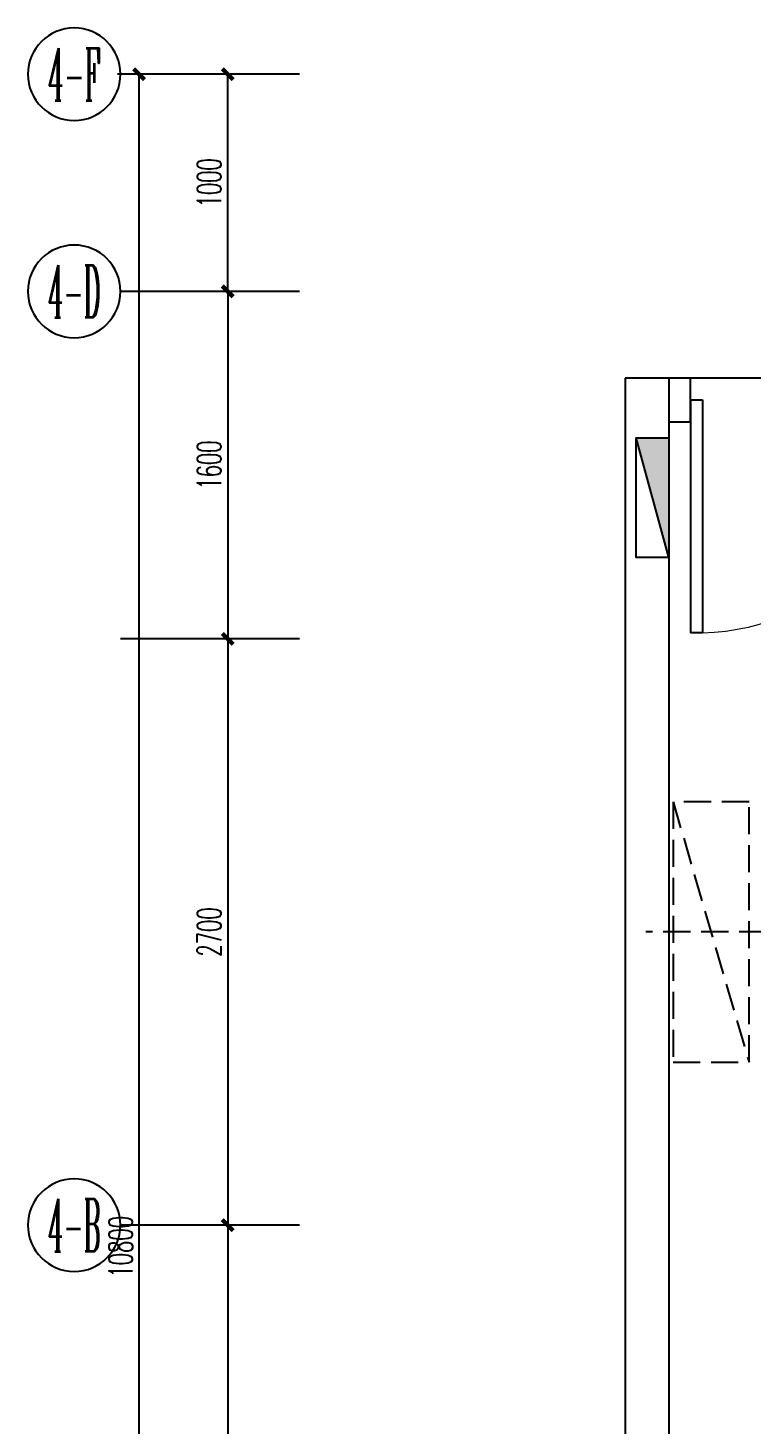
# Model space of a CAD drawing. Extents: x 184967 to 628822, y -100826 to 121332.
# Drawn here: x 391443 to 394774, y 8777 to 15207 of the extents above; entities that cross this region are included whole.
import ezdxf
from ezdxf.enums import TextEntityAlignment as Align

# ---------------------------------------------------------------- set-up
doc = ezdxf.new("R2010")
doc.units = 0
doc.header["$MEASUREMENT"] = 0
doc.linetypes.add('DASH', pattern=[0.35, 0.25, -0.1])
for name, color, linetype in [('AXIS_TEXT', 7, 'Continuous'), ('P10-活动家具', 55, 'DASH'), ('PUB_DIM', 3, 'Continuous'), ('WALL', 145, 'Continuous'), ('WINDOW', 141, 'Continuous')]:
    doc.layers.add(name, color=color, linetype=linetype)
doc.styles.add('_TCH_AXIS', font='COMPLEX', dxfattribs={"bigfont": 'GBCBIG'})
doc.styles.add('COMPLEX', font='COMPLEX')
doc.styles.add('尺寸标注', font='txt.shx', dxfattribs={"width": 0.6, "height": 110})
doc.dimstyles.new('1-50', dxfattribs={"dimscale": 50, "dimtxt": 110, "dimasz": 1, "dimexe": 2, "dimexo": 2, "dimgap": 0.6, "dimtad": 1, "dimdec": 0, "dimrnd": 5, "dimtxsty": '尺寸标注', "dimblk": 'ARCHTICK', "dimcen": 2.5, "dimclrd": 251, "dimclre": 251, "dimclrt": 50, "dimadec": 0, "dimazin": 0, "dimtfac": 1, "dimtdec": 0, "dimtix": 1, "dimtmove": 2, "dimatfit": 3, "dimldrblk": 'DOT', "dimfxl": 0, "dimarcsym": 0})

# ---------------------------------------------------------------- blocks, each defined once
blk = doc.blocks.new('$DorLib2D$00000001')
for p, q in [((0.45, 0.975), (0.5, 0.975)), ((0.45, 0), (0.45, 0.975)), ((0.5, 0), (0.5, 0.975)), ((0.5, 0), (0.45, 0))]:
    blk.add_line(p, q)
at = {"lineweight": 13}
blk.add_arc((0.475, 0), 0.975, 91.46928, 180, dxfattribs=at)
blk = doc.blocks.new('_ArchTick')
at = {"color": 0, "linetype": 'ByBlock', "const_width": 0.4}
blk.add_lwpolyline([(-0.5, -0.5), (0.5, 0.5)], dxfattribs=at)
blk = doc.blocks.new('*D1077')
at = {"layer": 'Defpoints', "color": 0, "linetype": 'ByBlock', "transparency": 16777216}
for p in [(391955.3, 14993.4), (392694.4, 14993.4), (392694.4, 4193.4)]:
    blk.add_point(p, dxfattribs=at)
at = {"layer": 'PUB_DIM', "color": 251, "lineweight": -2, "transparency": 16777216}
for p, q in [((392205.3, 14993.4), (391855.3, 14993.4)), ((391955.3, 4193.4), (391955.3, 14993.4)), ((392205.3, 4193.4), (391855.3, 4193.4))]:
    blk.add_line(p, q, dxfattribs=at)
at = {"layer": 'PUB_DIM', "color": 251, "linetype": 'ByBlock', "lineweight": -2, "transparency": 16777216, "xscale": 50, "yscale": 50, "zscale": 50}
for p, rotation in [((391955.3, 14993.4), 90), ((391955.3, 4193.4), 270)]:
    blk.add_blockref('_ArchTick', p, dxfattribs=dict(at, rotation=rotation))
at = {"layer": 'PUB_DIM', "color": 50, "linetype": 'ByBlock', "transparency": 16777216, "insert": (391870.3, 9593.4), "char_height": 110, "attachment_point": 5, "rotation": 90, "style": '尺寸标注'}
blk.add_mtext('10800', dxfattribs=at)
blk = doc.blocks.new('_Dot')
at = {"color": 0, "linetype": 'ByBlock', "lineweight": -2}
blk.add_line((-0.5, 0), (-1, 0), dxfattribs=at)
at = {"color": 0, "linetype": 'ByBlock', "const_width": 0.5}
blk.add_lwpolyline([(-0.25, 0, 1), (0.25, 0, 1)], format="xyb", close=True, dxfattribs=at)
blk = doc.blocks.new('_AXISO')
blk.add_circle((0, 0), 0.5)
at = {"layer": 'AXIS_TEXT', "style": 'COMPLEX', "width": 1.041667}
blk.add_attdef('A', text='', height=0.56, dxfattribs=at).set_placement((-0.25, -0.28), (0.25, -0.28), align=Align.FIT)
blk = doc.blocks.new('*D1078')
at = {"layer": 'Defpoints', "color": 0, "linetype": 'ByBlock', "transparency": 16777216}
for p in [(392363.1, 14993.4), (392679.4, 14993.4), (392679.4, 13993.4)]:
    blk.add_point(p, dxfattribs=at)
at = {"layer": 'PUB_DIM', "color": 251, "lineweight": -2, "transparency": 16777216}
for p, q in [((392579.4, 14993.4), (392263.1, 14993.4)), ((392363.1, 13993.4), (392363.1, 14993.4)), ((392579.4, 13993.4), (392263.1, 13993.4))]:
    blk.add_line(p, q, dxfattribs=at)
at = {"layer": 'PUB_DIM', "color": 251, "linetype": 'ByBlock', "lineweight": -2, "transparency": 16777216, "xscale": 50, "yscale": 50, "zscale": 50}
for p, rotation in [((392363.1, 14993.4), 90), ((392363.1, 13993.4), 270)]:
    blk.add_blockref('_ArchTick', p, dxfattribs=dict(at, rotation=rotation))
at = {"layer": 'PUB_DIM', "color": 50, "linetype": 'ByBlock', "transparency": 16777216, "insert": (392278.1, 14493.4), "char_height": 110, "attachment_point": 5, "rotation": 90, "style": '尺寸标注'}
blk.add_mtext('1000', dxfattribs=at)
blk = doc.blocks.new('*D1079')
at = {"layer": 'Defpoints', "color": 0, "linetype": 'ByBlock', "transparency": 16777216}
for p in [(392679.4, 13993.4), (392363.1, 12393.4), (392694.4, 12393.4)]:
    blk.add_point(p, dxfattribs=at)
at = {"layer": 'PUB_DIM', "color": 251, "lineweight": -2, "transparency": 16777216}
for p, q in [((392579.4, 13993.4), (392263.1, 13993.4)), ((392363.1, 13993.4), (392363.1, 12393.4)), ((392594.4, 12393.4), (392263.1, 12393.4))]:
    blk.add_line(p, q, dxfattribs=at)
at = {"layer": 'PUB_DIM', "color": 251, "linetype": 'ByBlock', "lineweight": -2, "transparency": 16777216, "xscale": 50, "yscale": 50, "zscale": 50}
for p, rotation in [((392363.1, 13993.4), 90), ((392363.1, 12393.4), 270)]:
    blk.add_blockref('_ArchTick', p, dxfattribs=dict(at, rotation=rotation))
at = {"layer": 'PUB_DIM', "color": 50, "linetype": 'ByBlock', "transparency": 16777216, "insert": (392278.1, 13193.4), "char_height": 110, "attachment_point": 5, "rotation": 90, "style": '尺寸标注'}
blk.add_mtext('1600', dxfattribs=at)
blk = doc.blocks.new('*D1080')
at = {"layer": 'Defpoints', "color": 0, "linetype": 'ByBlock', "transparency": 16777216}
for p in [(392694.4, 12393.4), (392363.1, 9693.4), (392694.4, 9693.4)]:
    blk.add_point(p, dxfattribs=at)
at = {"layer": 'PUB_DIM', "color": 251, "lineweight": -2, "transparency": 16777216}
for p, q in [((392594.4, 12393.4), (392263.1, 12393.4)), ((392363.1, 12393.4), (392363.1, 9693.4)), ((392594.4, 9693.4), (392263.1, 9693.4))]:
    blk.add_line(p, q, dxfattribs=at)
at = {"layer": 'PUB_DIM', "color": 251, "linetype": 'ByBlock', "lineweight": -2, "transparency": 16777216, "xscale": 50, "yscale": 50, "zscale": 50}
for p, rotation in [((392363.1, 12393.4), 90), ((392363.1, 9693.4), 270)]:
    blk.add_blockref('_ArchTick', p, dxfattribs=dict(at, rotation=rotation))
at = {"layer": 'PUB_DIM', "color": 50, "linetype": 'ByBlock', "transparency": 16777216, "insert": (392278.1, 11043.4), "char_height": 110, "attachment_point": 5, "rotation": 90, "style": '尺寸标注'}
blk.add_mtext('2700', dxfattribs=at)
blk = doc.blocks.new('*D1081')
at = {"layer": 'Defpoints', "color": 0, "linetype": 'ByBlock', "transparency": 16777216}
for p in [(392694.4, 9693.4), (392363.1, 4893.4), (392694.4, 4893.4)]:
    blk.add_point(p, dxfattribs=at)
at = {"layer": 'PUB_DIM', "color": 251, "lineweight": -2, "transparency": 16777216}
for p, q in [((392594.4, 9693.4), (392263.1, 9693.4)), ((392363.1, 9693.4), (392363.1, 4893.4)), ((392594.4, 4893.4), (392263.1, 4893.4))]:
    blk.add_line(p, q, dxfattribs=at)
at = {"layer": 'PUB_DIM', "color": 251, "linetype": 'ByBlock', "lineweight": -2, "transparency": 16777216, "xscale": 50, "yscale": 50, "zscale": 50}
for p, rotation in [((392363.1, 9693.4), 90), ((392363.1, 4893.4), 270)]:
    blk.add_blockref('_ArchTick', p, dxfattribs=dict(at, rotation=rotation))
at = {"layer": 'PUB_DIM', "color": 50, "linetype": 'ByBlock', "transparency": 16777216, "insert": (392278.1, 7293.4), "char_height": 110, "attachment_point": 5, "rotation": 90, "style": '尺寸标注'}
blk.add_mtext('4800', dxfattribs=at)
blk = doc.blocks.new('A$C78495FA6')
h = blk.add_hatch(color=1)
h.dxf.hatch_style = 1
h.paths.add_polyline_path([(0, -130), (150, 420), (0, 420)])
at = {"color": 1}
blk.add_line((0, -130), (150, 420), dxfattribs=at)
blk.add_lwpolyline([(0, -130), (150, -130), (150, 420), (0, 420)], close=True, dxfattribs=at)

msp = doc.modelspace()

# ---------------------------------------------------------------- linework, layer by layer
at = {"color": 6, "linetype": 'DASH', "ltscale": 500}
msp.add_line((397294.4, 11043.4), (394289.3, 11043.4), dxfattribs=at)
at = {"layer": 'P10-活动家具', "linetype": 'DASH', "ltscale": 500}
msp.add_line((394414.4, 11643.4), (394764.4, 10443.4), dxfattribs=at)
msp.add_lwpolyline([(394414.4, 10443.4), (394764.4, 10443.4), (394764.4, 11643.4), (394414.4, 11643.4)], close=True, dxfattribs=at)
at = {"layer": 'PUB_DIM', "linetype": 'ByBlock'}
for p, q in [((392694.4, 14993.4), (391869.5, 14993.4)), ((392694.4, 13993.4), (391869.5, 13993.4)), ((392694.4, 12393.4), (391869.5, 12393.4)), ((392694.4, 9693.4), (391869.5, 9693.4))]:
    msp.add_line(p, q, dxfattribs=at)
at = {"layer": 'WALL'}
for p, q in [((394494.4, 13593.4), (394194.4, 13593.4)), ((394194.4, 13593.4), (394194.4, 3993.4)), ((394394.4, 13593.4), (394394.4, 13393.4)), ((394494.4, 13393.4), (394494.4, 13593.4)), ((394394.4, 13393.4), (394494.4, 13393.4)), ((394394.4, 13393.4), (394394.4, 4993.4))]:
    msp.add_line(p, q, dxfattribs=at)
at = {"layer": 'WINDOW'}
msp.add_line((395594.4, 13593.4), (394494.4, 13593.4), dxfattribs=at)

# ---------------------------------------------------------------- block references
at = {"xscale": -1}
msp.add_blockref('A$C78495FA6', (394394.4, 12898.4), dxfattribs=at)
at = {"layer": 'PUB_DIM', "linetype": 'ByBlock'}
ref = msp.add_blockref('_AXISO', (391656.2, 14993.4), dxfattribs=dict(at, xscale=-426.6560000000001, yscale=426.6560000000001, zscale=426.6560000000001))
ref.add_attrib('A', '4-F', dxfattribs={"layer": 'AXIS_TEXT', "height": 241.35, "style": '_TCH_AXIS', "width": 0.333333}).set_placement((391535.5, 14872.7), (391776.9, 14872.7), align=Align.FIT)
ref = msp.add_blockref('_AXISO', (391656.2, 13993.4), dxfattribs=dict(at, xscale=-426.6560000000001, yscale=426.6560000000001, zscale=426.6560000000001))
ref.add_attrib('A', '4-D', dxfattribs={"layer": 'AXIS_TEXT', "height": 241.35, "style": '_TCH_AXIS', "width": 0.328125}).set_placement((391535.5, 13872.7), (391776.9, 13872.7), align=Align.FIT)
ref = msp.add_blockref('_AXISO', (391656.2, 9693.4), dxfattribs=dict(at, xscale=-426.6560000000001, yscale=426.6560000000001, zscale=426.6560000000001))
ref.add_attrib('A', '4-B', dxfattribs={"layer": 'AXIS_TEXT', "height": 241.35, "style": '_TCH_AXIS', "width": 0.328125}).set_placement((391535.5, 9572.7), (391776.9, 9572.7), align=Align.FIT)
at = {"layer": 'WINDOW', "xscale": 1100, "yscale": 1100, "zscale": 1100, "rotation": 180}
msp.add_blockref('$DorLib2D$00000001', (395044.4, 13493.4), dxfattribs=at)

# ---------------------------------------------------------------- dimensions: what is measured, and where the dimension line sits
at = {"layer": 'PUB_DIM', "linetype": 'ByBlock'}
for p1, p2, distance, picture, middle in [((392694.4, 4193.4), (392694.4, 14993.4), 739.1, '*D1077', (391870.3, 9593.4)), ((392679.4, 13993.4), (392679.4, 14993.4), 316.3, '*D1078', (392278.1, 14493.4))]:
    dim = msp.add_aligned_dim(p1=p1, p2=p2, distance=distance, dimstyle='1-50', override={"dimfxl": 5, "dimfxlon": 1}, dxfattribs=at)
    dim.commit()
    dim.dimension.update_dxf_attribs({"geometry": picture, "text_midpoint": middle})
for base, p1, p2, picture, middle in [((392363.1, 12393.4), (392679.4, 13993.4), (392694.4, 12393.4), '*D1079', (392278.1, 13193.4)), ((392363.1, 9693.4), (392694.4, 12393.4), (392694.4, 9693.4), '*D1080', (392278.1, 11043.4)), ((392363.1, 4893.4), (392694.4, 9693.4), (392694.4, 4893.4), '*D1081', (392278.1, 7293.4))]:
    dim = msp.add_linear_dim(base=base, p1=p1, p2=p2, angle=270, dimstyle='1-50', override={"dimfxl": 5, "dimfxlon": 1}, dxfattribs=at)
    dim.commit()
    dim.dimension.update_dxf_attribs({"geometry": picture, "text_midpoint": middle})

doc.saveas('drawing.dxf')
